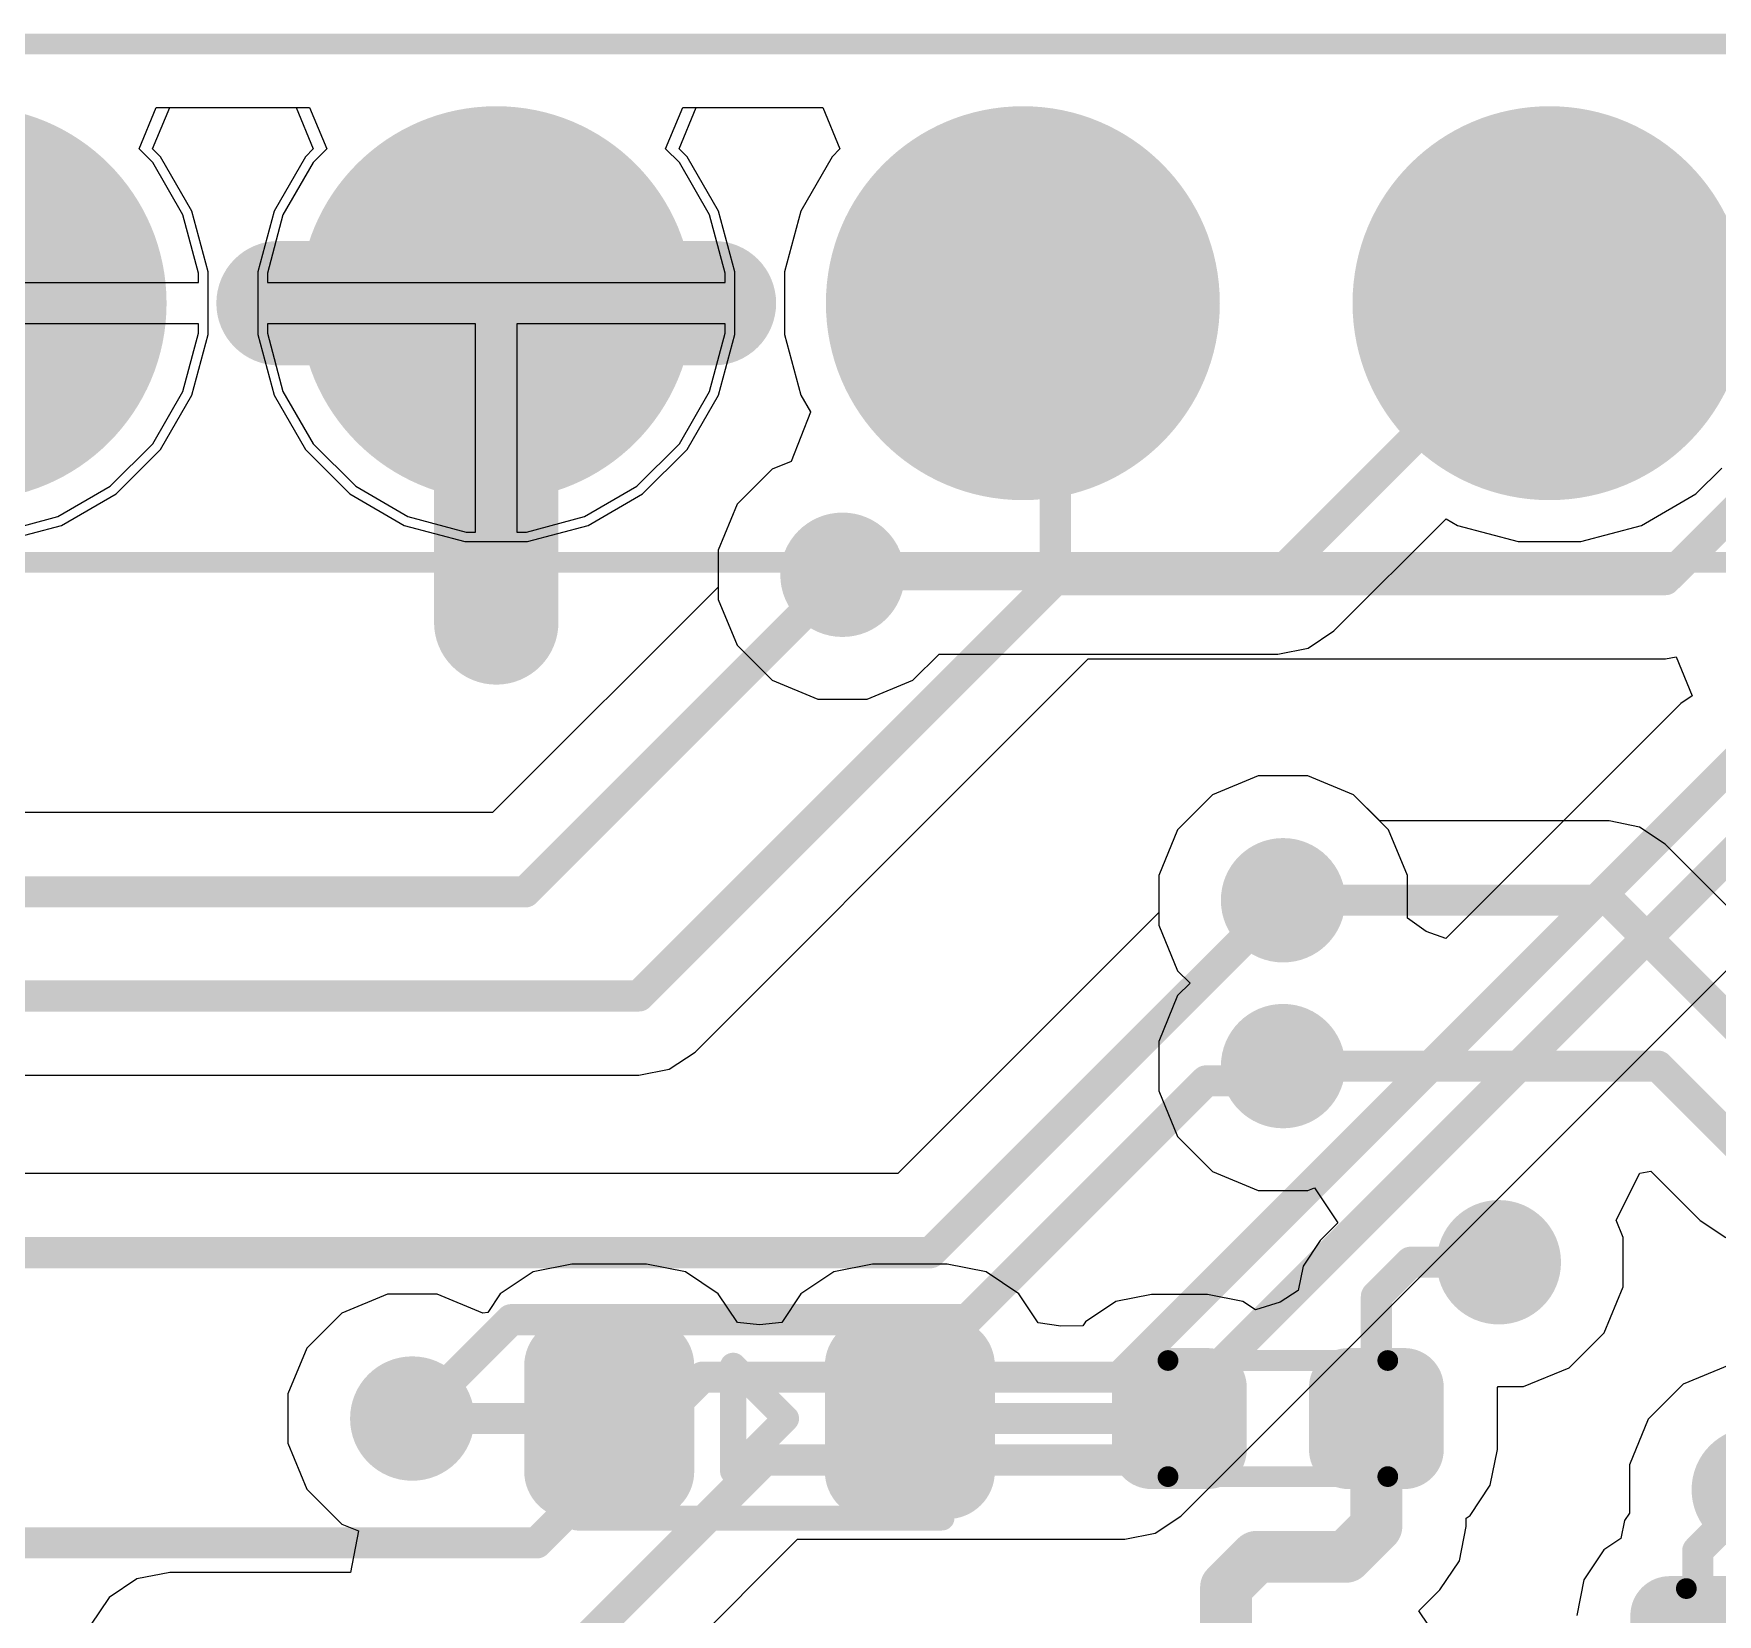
# Model space of a CAD drawing. Header units: inches. Extents: x 0 to 41, y 0 to 25.4.
# Drawn here: x 17 to 25.12, y 17.79 to 25.41 of the extents above; entities that cross this region are included whole.
import ezdxf

# ---------------------------------------------------------------- set-up
doc = ezdxf.new("R2010")
doc.units = ezdxf.units.IN
for name, color, linetype in [('Board', 56, 'Continuous'), ('BOTTOM', 5, 'Continuous'), ('Bottom Solder', 6, 'Continuous'), ('Pad Holes', 156, 'Continuous'), ('TOP', 1, 'Continuous'), ('Top Assembly', 56, 'Continuous'), ('Top Solder', 216, 'Continuous'), ('Via Holes', 16, 'Continuous')]:
    doc.layers.add(name, color=color, linetype=linetype)

# ---------------------------------------------------------------- blocks, each defined once
blk = doc.blocks.new('PIN_HEADER_2_54___VERT__1_4POS_F_________1_3800')
at = {"layer": 'BOTTOM'}
h = blk.add_hatch(color=5, dxfattribs=at)
edge = h.paths.add_edge_path()
edge.add_arc((-3.81, 0), 0.8499983, 0, 360)
h = blk.add_hatch(color=5, dxfattribs=at)
edge = h.paths.add_edge_path()
edge.add_arc((-1.27, 0), 0.8499983, 0, 360)
h = blk.add_hatch(color=5, dxfattribs=at)
edge = h.paths.add_edge_path()
edge.add_arc((1.27, 0), 0.8499983, 0, 360)
h = blk.add_hatch(color=5, dxfattribs=at)
edge = h.paths.add_edge_path()
edge.add_arc((3.81, 0), 0.8499983, 0, 360)
at = {"layer": 'Bottom Solder'}
h = blk.add_hatch(color=6, dxfattribs=at)
edge = h.paths.add_edge_path()
edge.add_arc((-3.81, 0), 0.9499980999999998, 0, 360)
h = blk.add_hatch(color=6, dxfattribs=at)
edge = h.paths.add_edge_path()
edge.add_arc((-1.27, 0), 0.9499980999999998, 0, 360)
h = blk.add_hatch(color=6, dxfattribs=at)
edge = h.paths.add_edge_path()
edge.add_arc((1.27, 0), 0.9499980999999998, 0, 360)
h = blk.add_hatch(color=6, dxfattribs=at)
edge = h.paths.add_edge_path()
edge.add_arc((3.81, 0), 0.9499980999999998, 0, 360)
at = {"layer": 'Pad Holes'}
h = blk.add_hatch(color=7, dxfattribs=at)
edge = h.paths.add_edge_path()
edge.add_arc((-3.81, 0), 0.499999, 0, 360)
h = blk.add_hatch(color=7, dxfattribs=at)
edge = h.paths.add_edge_path()
edge.add_arc((-1.27, 0), 0.499999, 0, 360)
h = blk.add_hatch(color=7, dxfattribs=at)
edge = h.paths.add_edge_path()
edge.add_arc((1.27, 0), 0.499999, 0, 360)
h = blk.add_hatch(color=7, dxfattribs=at)
edge = h.paths.add_edge_path()
edge.add_arc((3.81, 0), 0.499999, 0, 360)
at = {"layer": 'TOP'}
h = blk.add_hatch(color=1, dxfattribs=at)
edge = h.paths.add_edge_path()
edge.add_arc((-3.81, 0), 0.8499983, 0, 360)
h = blk.add_hatch(color=1, dxfattribs=at)
edge = h.paths.add_edge_path()
edge.add_arc((-1.27, 0), 0.8499983, 0, 360)
h = blk.add_hatch(color=1, dxfattribs=at)
edge = h.paths.add_edge_path()
edge.add_arc((1.27, 0), 0.8499983, 0, 360)
h = blk.add_hatch(color=1, dxfattribs=at)
edge = h.paths.add_edge_path()
edge.add_arc((3.81, 0), 0.8499983, 0, 360)
at = {"layer": 'Top Solder'}
h = blk.add_hatch(color=216, dxfattribs=at)
edge = h.paths.add_edge_path()
edge.add_arc((-3.81, 0), 0.9499980999999998, 0, 360)
h = blk.add_hatch(color=216, dxfattribs=at)
edge = h.paths.add_edge_path()
edge.add_arc((-1.27, 0), 0.9499980999999998, 0, 360)
h = blk.add_hatch(color=216, dxfattribs=at)
edge = h.paths.add_edge_path()
edge.add_arc((1.27, 0), 0.9499980999999998, 0, 360)
h = blk.add_hatch(color=216, dxfattribs=at)
edge = h.paths.add_edge_path()
edge.add_arc((3.81, 0), 0.9499980999999998, 0, 360)
at = {"layer": 'Top Assembly', "const_width": 0.0999998}
for points in [[(-5.060000039999999, 1.25000004), (5.060000039999999, 1.25000004)], [(-5.060000039999999, -1.25000004), (5.060000039999999, -1.25000004)]]:
    blk.add_lwpolyline(points, dxfattribs=at)
blk = doc.blocks.new('LEDC1608X80N_AK_3801')
at = {"layer": 'TOP'}
h = blk.add_hatch(color=1, dxfattribs=at)
edge = h.paths.add_edge_path()
edge.add_arc((-0.54499891, -0.2550007599999999), 0.17999964, 270, 360)
edge.add_line((-0.36499927, -0.2550007599999999), (-0.36499927, 0.25500076))
edge.add_arc((-0.54499891, 0.25500076), 0.17999964, 0, 90)
edge.add_line((-0.54499891, 0.4350004000000001), (-0.9050007299999999, 0.4350004))
edge.add_arc((-0.9050007299999999, 0.2550007599999999), 0.17999964, 90, 180)
edge.add_line((-1.08500037, 0.2550007599999999), (-1.08500037, -0.25500076))
edge.add_arc((-0.9050007299999999, -0.25500076), 0.17999964, 180, 270)
edge.add_line((-0.9050007299999999, -0.4350004000000001), (-0.54499891, -0.4350004))
h = blk.add_hatch(color=1, dxfattribs=at)
edge = h.paths.add_edge_path()
edge.add_arc((0.54499891, 0.25500076), 0.17999964, 90, 180)
edge.add_line((0.36499927, 0.25500076), (0.36499927, -0.25500076))
edge.add_arc((0.54499891, -0.25500076), 0.17999964, 180, 270)
edge.add_line((0.54499891, -0.4350004), (0.9050007299999999, -0.4350004))
edge.add_arc((0.9050007299999999, -0.25500076), 0.17999964, 270, 360)
edge.add_line((1.08500037, -0.25500076), (1.08500037, 0.25500076))
edge.add_arc((0.9050007299999999, 0.25500076), 0.17999964, 0, 90)
edge.add_line((0.9050007299999999, 0.4350004), (0.54499891, 0.4350004))
at = {"layer": 'Top Solder'}
h = blk.add_hatch(color=216, dxfattribs=at)
edge = h.paths.add_edge_path()
edge.add_arc((-0.54499891, -0.2550007599999999), 0.22999954, 270, 360)
edge.add_line((-0.31499937, -0.2550007599999999), (-0.31499937, 0.25500076))
edge.add_arc((-0.54499891, 0.25500076), 0.22999954, 0, 90)
edge.add_line((-0.54499891, 0.4850003000000001), (-0.9050007299999999, 0.4850002999999999))
edge.add_arc((-0.9050007299999999, 0.2550007599999999), 0.22999954, 90, 180)
edge.add_line((-1.13500027, 0.25500076), (-1.13500027, -0.25500076))
edge.add_arc((-0.9050007299999999, -0.25500076), 0.22999954, 180, 270)
edge.add_line((-0.9050007299999999, -0.4850003000000001), (-0.54499891, -0.4850002999999999))
h = blk.add_hatch(color=216, dxfattribs=at)
edge = h.paths.add_edge_path()
edge.add_arc((0.54499891, 0.25500076), 0.22999954, 90, 180)
edge.add_line((0.31499937, 0.25500076), (0.31499937, -0.2550007599999999))
edge.add_arc((0.54499891, -0.25500076), 0.22999954, 180, 270)
edge.add_line((0.54499891, -0.4850002999999999), (0.9050007299999999, -0.4850002999999999))
edge.add_arc((0.9050007299999999, -0.25500076), 0.22999954, 270, 360)
edge.add_line((1.13500027, -0.25500076), (1.13500027, 0.25500076))
edge.add_arc((0.9050007299999999, 0.25500076), 0.22999954, 0, 90)
edge.add_line((0.9050007299999999, 0.4850002999999999), (0.54499891, 0.4850002999999999))
at = {"layer": 'Top Assembly'}
for points, const_width in [([(-0.88000078, 0.47999904), (-0.88000078, -0.47999904)], 0.11999976), ([(0.88000078, 0.47999904), (-0.88000078, 0.47999904)], 0.11999976), ([(0.88000078, 0.47999904), (0.88000078, -0.47999904)], 0.11999976), ([(0.127, 0.254), (-0.127, 0)], 0.127), ([(0.127, 0.254), (0.127, -0.254)], 0.127), ([(0.127, -0.254), (-0.127, 0)], 0.127), ([(0.88000078, -0.47999904), (-0.88000078, -0.47999904)], 0.11999976)]:
    blk.add_lwpolyline(points, dxfattribs=dict(at, const_width=const_width))
for points, const_width in [([(-0.9100007199999999, 0.47999904, 1), (-0.8500008399999999, 0.47999904, 1)], 0.05999988), ([(-0.9100007199999999, 0.47999904, 1), (-0.8500008399999999, 0.47999904, 1)], 0.05999988), ([(0.8500008399999999, 0.47999904, 1), (0.9100007199999999, 0.47999904, 1)], 0.05999988), ([(0.8500008399999999, 0.47999904, 1), (0.9100007199999999, 0.47999904, 1)], 0.05999988), ([(0.09525, 0.254, 1), (0.15875, 0.254, 1)], 0.0635), ([(0.09525, 0.254, 1), (0.15875, 0.254, 1)], 0.0635), ([(-0.15875, 0, 1), (-0.09525, 0, 1)], 0.0635), ([(-0.15875, 0, 1), (-0.09525, 0, 1)], 0.0635), ([(0.09525, -0.254, 1), (0.15875, -0.254, 1)], 0.0635), ([(0.09525, -0.254, 1), (0.15875, -0.254, 1)], 0.0635), ([(-0.9100007199999999, -0.47999904, 1), (-0.8500008399999999, -0.47999904, 1)], 0.05999988), ([(-0.9100007199999999, -0.47999904, 1), (-0.8500008399999999, -0.47999904, 1)], 0.05999988), ([(0.8500008399999999, -0.47999904, 1), (0.9100007199999999, -0.47999904, 1)], 0.05999988), ([(0.8500008399999999, -0.47999904, 1), (0.9100007199999999, -0.47999904, 1)], 0.05999988)]:
    blk.add_lwpolyline(points, format="xyb", close=True, dxfattribs=dict(at, const_width=const_width))
blk = doc.blocks.new('RES_0402_3807')
at = {"layer": 'TOP'}
h = blk.add_hatch(color=1, dxfattribs=at)
edge = h.paths.add_edge_path()
edge.add_arc((-0.34024951, -0.14975078), 0.14024864, 270, 360)
edge.add_line((-0.20000087, -0.14975078), (-0.20000087, 0.14975078))
edge.add_arc((-0.34024951, 0.14975078), 0.14024864, 0, 90)
edge.add_line((-0.34024951, 0.28999942), (-0.60975113, 0.28999942))
edge.add_arc((-0.60975113, 0.14975078), 0.14024864, 90, 180)
edge.add_line((-0.7499997700000001, 0.14975078), (-0.7499997700000001, -0.14975078))
edge.add_arc((-0.60975113, -0.14975078), 0.14024864, 180, 270)
edge.add_line((-0.60975113, -0.28999942), (-0.34024951, -0.28999942))
h = blk.add_hatch(color=1, dxfattribs=at)
edge = h.paths.add_edge_path()
edge.add_arc((0.34024951, 0.14975078), 0.14024864, 90, 180)
edge.add_line((0.20000087, 0.14975078), (0.20000087, -0.14975078))
edge.add_arc((0.34024951, -0.14975078), 0.14024864, 180, 270)
edge.add_line((0.34024951, -0.28999942), (0.60975113, -0.28999942))
edge.add_arc((0.60975113, -0.14975078), 0.14024864, 270, 360)
edge.add_line((0.7499997700000001, -0.14975078), (0.7499997700000001, 0.14975078))
edge.add_arc((0.60975113, 0.14975078), 0.14024864, 0, 90)
edge.add_line((0.60975113, 0.28999942), (0.34024951, 0.28999942))
at = {"layer": 'Top Solder'}
h = blk.add_hatch(color=216, dxfattribs=at)
edge = h.paths.add_edge_path()
edge.add_arc((-0.34024951, -0.14975078), 0.19024854, 270, 360)
edge.add_line((-0.15000097, -0.14975078), (-0.15000097, 0.14975078))
edge.add_arc((-0.34024951, 0.14975078), 0.19024854, 0, 90)
edge.add_line((-0.34024951, 0.33999932), (-0.60975113, 0.33999932))
edge.add_arc((-0.60975113, 0.14975078), 0.19024854, 90, 180)
edge.add_line((-0.79999967, 0.14975078), (-0.79999967, -0.14975078))
edge.add_arc((-0.60975113, -0.14975078), 0.19024854, 180, 270)
edge.add_line((-0.60975113, -0.33999932), (-0.34024951, -0.33999932))
h = blk.add_hatch(color=216, dxfattribs=at)
edge = h.paths.add_edge_path()
edge.add_arc((0.34024951, 0.14975078), 0.19024854, 90, 180)
edge.add_line((0.15000097, 0.14975078), (0.15000097, -0.14975078))
edge.add_arc((0.34024951, -0.14975078), 0.19024854, 180, 270)
edge.add_line((0.3402495099999999, -0.33999932), (0.60975113, -0.33999932))
edge.add_arc((0.60975113, -0.14975078), 0.19024854, 270, 360)
edge.add_line((0.79999967, -0.14975078), (0.79999967, 0.14975078))
edge.add_arc((0.60975113, 0.14975078), 0.19024854, 0, 90)
edge.add_line((0.60975113, 0.33999932), (0.34024951, 0.33999932))
at = {"layer": 'Top Assembly', "const_width": 0.0999998}
for points in [[(0.5299989399999999, 0.27999944), (-0.5299989399999999, 0.27999944)], [(-0.5299989399999999, 0.27999944), (-0.5299989399999999, -0.27999944)], [(0.5299989399999999, 0.27999944), (0.5299989399999999, -0.27999944)], [(0.5299989399999999, -0.27999944), (-0.5299989399999999, -0.27999944)]]:
    blk.add_lwpolyline(points, dxfattribs=at)
at = {"layer": 'Top Assembly', "const_width": 0.0499999}
for points in [[(-0.55499762, 0.27999944, 1), (-0.50500026, 0.27999944, 1)], [(-0.55499762, 0.27999944, 1), (-0.50500026, 0.27999944, 1)], [(0.50500026, 0.27999944, 1), (0.55499762, 0.27999944, 1)], [(0.50500026, 0.27999944, 1), (0.55499762, 0.27999944, 1)], [(-0.55499762, -0.27999944, 1), (-0.50500026, -0.27999944, 1)], [(-0.55499762, -0.27999944, 1), (-0.50500026, -0.27999944, 1)], [(0.50500026, -0.27999944, 1), (0.55499762, -0.27999944, 1)], [(0.50500026, -0.27999944, 1), (0.55499762, -0.27999944, 1)]]:
    blk.add_lwpolyline(points, format="xyb", close=True, dxfattribs=at)
blk = doc.blocks.new('RES_0402_3808')
at = {"layer": 'TOP'}
h = blk.add_hatch(color=1, dxfattribs=at)
edge = h.paths.add_edge_path()
edge.add_arc((-0.34025205, -0.14975078), 0.14024864, 270, 360)
edge.add_line((-0.20000341, -0.14975078), (-0.20000341, 0.14975078))
edge.add_arc((-0.34025205, 0.14975078), 0.14024864, 0, 90)
edge.add_line((-0.34025205, 0.28999942), (-0.60975367, 0.28999942))
edge.add_arc((-0.60975367, 0.14975078), 0.14024864, 90, 180)
edge.add_line((-0.75000231, 0.1497507800000001), (-0.75000231, -0.1497507799999999))
edge.add_arc((-0.60975367, -0.14975078), 0.14024864, 180, 270)
edge.add_line((-0.60975367, -0.28999942), (-0.34025205, -0.28999942))
h = blk.add_hatch(color=1, dxfattribs=at)
edge = h.paths.add_edge_path()
edge.add_arc((0.34025205, 0.14975078), 0.14024864, 90, 180)
edge.add_line((0.20000341, 0.14975078), (0.20000341, -0.14975078))
edge.add_arc((0.34025205, -0.14975078), 0.14024864, 180, 270)
edge.add_line((0.34025205, -0.28999942), (0.60975367, -0.28999942))
edge.add_arc((0.60975367, -0.14975078), 0.14024864, 270, 360)
edge.add_line((0.75000231, -0.14975078), (0.75000231, 0.14975078))
edge.add_arc((0.60975367, 0.14975078), 0.14024864, 0, 90)
edge.add_line((0.60975367, 0.28999942), (0.34025205, 0.28999942))
at = {"layer": 'Top Solder'}
h = blk.add_hatch(color=216, dxfattribs=at)
edge = h.paths.add_edge_path()
edge.add_arc((-0.34025205, -0.14975078), 0.19024854, 270, 360)
edge.add_line((-0.15000351, -0.14975078), (-0.15000351, 0.14975078))
edge.add_arc((-0.34025205, 0.14975078), 0.19024854, 0, 90)
edge.add_line((-0.34025205, 0.33999932), (-0.60975367, 0.33999932))
edge.add_arc((-0.60975367, 0.14975078), 0.19024854, 90, 180)
edge.add_line((-0.80000221, 0.1497507800000001), (-0.80000221, -0.1497507799999999))
edge.add_arc((-0.60975367, -0.14975078), 0.19024854, 180, 270)
edge.add_line((-0.60975367, -0.33999932), (-0.34025205, -0.33999932))
h = blk.add_hatch(color=216, dxfattribs=at)
edge = h.paths.add_edge_path()
edge.add_arc((0.34025205, 0.14975078), 0.19024854, 90, 180)
edge.add_line((0.15000351, 0.14975078), (0.15000351, -0.14975078))
edge.add_arc((0.34025205, -0.14975078), 0.19024854, 180, 270)
edge.add_line((0.3402520499999999, -0.33999932), (0.60975367, -0.33999932))
edge.add_arc((0.60975367, -0.14975078), 0.19024854, 270, 360)
edge.add_line((0.80000221, -0.14975078), (0.80000221, 0.14975078))
edge.add_arc((0.60975367, 0.14975078), 0.19024854, 0, 90)
edge.add_line((0.60975367, 0.33999932), (0.34025205, 0.33999932))
at = {"layer": 'Top Assembly', "const_width": 0.0999998}
for points in [[(-0.5299989399999999, 0.27999944), (0.5299989399999999, 0.27999944)], [(-0.5299989399999999, -0.27999944), (-0.5299989399999999, 0.27999944)], [(0.5299989399999999, -0.27999944), (0.5299989399999999, 0.27999944)], [(-0.5299989399999999, -0.27999944), (0.5299989399999999, -0.27999944)]]:
    blk.add_lwpolyline(points, dxfattribs=at)
at = {"layer": 'Top Assembly', "const_width": 0.0499999}
for points in [[(-0.55499762, 0.27999944, 1), (-0.50500026, 0.27999944, 1)], [(-0.55499762, 0.27999944, 1), (-0.50500026, 0.27999944, 1)], [(0.50500026, 0.27999944, 1), (0.55499762, 0.27999944, 1)], [(0.50500026, 0.27999944, 1), (0.55499762, 0.27999944, 1)], [(-0.55499762, -0.27999944, 1), (-0.50500026, -0.27999944, 1)], [(-0.55499762, -0.27999944, 1), (-0.50500026, -0.27999944, 1)], [(0.50500026, -0.27999944, 1), (0.55499762, -0.27999944, 1)], [(0.50500026, -0.27999944, 1), (0.55499762, -0.27999944, 1)]]:
    blk.add_lwpolyline(points, format="xyb", close=True, dxfattribs=at)

msp = doc.modelspace()

# ---------------------------------------------------------------- hatches: boundary and pattern name
at = {"layer": 'BOTTOM'}
h = msp.add_hatch(color=5, dxfattribs=at)
edge = h.paths.add_edge_path()
edge.add_arc((20.89999884, 22.80000012), 0.2999994, 0, 360)
h = msp.add_hatch(color=5, dxfattribs=at)
edge = h.paths.add_edge_path()
edge.add_arc((23.02502126, 21.23000326), 0.2999994, 0, 360)
h = msp.add_hatch(color=5, dxfattribs=at)
edge = h.paths.add_edge_path()
edge.add_arc((23.02502126, 20.43000232), 0.2999994, 0, 360)
h = msp.add_hatch(color=5, dxfattribs=at)
edge = h.paths.add_edge_path()
edge.add_arc((24.06559068, 19.48396662), 0.2999994, 0, 360)
h = msp.add_hatch(color=5, dxfattribs=at)
edge = h.paths.add_edge_path()
edge.add_arc((18.82502204, 18.7300108), 0.2999994, 0, 360)
h = msp.add_hatch(color=5, dxfattribs=at)
edge = h.paths.add_edge_path()
edge.add_arc((25.29533676, 18.38703714), 0.2999994, 0, 360)
at = {"layer": 'TOP'}
h = msp.add_hatch(color=1, dxfattribs=at)
edge = h.paths.add_edge_path()
edge.add_arc((20.89999884, 22.80000012), 0.2999994, 0, 360)
h = msp.add_hatch(color=1, dxfattribs=at)
edge = h.paths.add_edge_path()
edge.add_arc((23.02502126, 21.23000326), 0.2999994, 0, 360)
h = msp.add_hatch(color=1, dxfattribs=at)
edge = h.paths.add_edge_path()
edge.add_arc((23.02502126, 20.43000232), 0.2999994, 0, 360)
h = msp.add_hatch(color=1, dxfattribs=at)
edge = h.paths.add_edge_path()
edge.add_arc((24.06559068, 19.48396662), 0.2999994, 0, 360)
h = msp.add_hatch(color=1, dxfattribs=at)
edge = h.paths.add_edge_path()
edge.add_arc((18.82502204, 18.7300108), 0.2999994, 0, 360)
h = msp.add_hatch(color=1, dxfattribs=at)
edge = h.paths.add_edge_path()
edge.add_arc((25.29533676, 18.38703714), 0.2999994, 0, 360)
at = {"layer": 'Via Holes'}
h = msp.add_hatch(color=7, dxfattribs=at)
edge = h.paths.add_edge_path()
edge.add_arc((20.89999884, 22.80000012), 0.1499997, 0, 360)
h = msp.add_hatch(color=7, dxfattribs=at)
edge = h.paths.add_edge_path()
edge.add_arc((23.02502126, 21.23000326), 0.1499997, 0, 360)
h = msp.add_hatch(color=7, dxfattribs=at)
edge = h.paths.add_edge_path()
edge.add_arc((23.02502126, 20.43000232), 0.1499997, 0, 360)
h = msp.add_hatch(color=7, dxfattribs=at)
edge = h.paths.add_edge_path()
edge.add_arc((24.06559068, 19.48396662), 0.1499997, 0, 360)
h = msp.add_hatch(color=7, dxfattribs=at)
edge = h.paths.add_edge_path()
edge.add_arc((18.82502204, 18.7300108), 0.1499997, 0, 360)

# ---------------------------------------------------------------- linework, layer by layer
at = {"layer": 'Board', "const_width": 0.0499999}
msp.add_lwpolyline([(4.500013859999999, 25.36001278), (36.50000066, 25.36001024)], dxfattribs=at)
at = {"layer": 'BOTTOM'}
for p, q in [((17.50718114, 24.85415146), (17.59002578, 25.05415106)), ((17.59002578, 25.05415106), (18.26498506, 25.05415106)), ((18.26498506, 25.05415106), (18.3478297, 24.85415146)), ((20.11223054, 24.85415146), (20.19507264, 25.05415106)), ((20.19507264, 25.05415106), (20.8049876, 25.0541536)), ((20.8049876, 25.0541536), (20.8878297, 24.85415146)), ((17.57344974, 24.78788286), (17.50718114, 24.85415146)), ((18.3478297, 24.85415146), (18.30980336, 24.81612512)), ((20.15025688, 24.81612512), (20.11223054, 24.85415146)), ((20.8878297, 24.85415146), (20.84980336, 24.81612512)), ((17.71879362, 24.53613838), (17.57344974, 24.78788286)), ((18.30980336, 24.81612512), (18.15840158, 24.55389298)), ((20.30165866, 24.55389298), (20.15025688, 24.81612512)), ((20.84980336, 24.81612512), (20.69840158, 24.55389298)), ((17.79402842, 24.25535408), (17.71879362, 24.53613838)), ((18.15840158, 24.55389298), (18.08003242, 24.26140944)), ((20.38002782, 24.26140944), (20.30165866, 24.55389298)), ((20.69840158, 24.55389298), (20.62003242, 24.26140944)), ((15.58603182, 24.21001), (17.79402842, 24.21001)), ((17.79402842, 24.21001), (17.79402842, 24.25535408)), ((18.08003242, 24.26140944), (18.08003242, 23.95861096)), ((20.38002782, 23.95861096), (20.38002782, 24.26140944)), ((20.62003242, 24.26140944), (20.62003242, 23.95861096)), ((17.79402842, 24.0100104), (16.79002992, 24.0100104)), ((17.71879362, 23.68388202), (17.79402842, 23.96466632)), ((17.79402842, 23.96466632), (17.79402842, 24.0100104)), ((18.08003242, 23.95861096), (18.15840158, 23.66612742)), ((20.30165866, 23.66612742), (20.38002782, 23.95861096)), ((20.62003242, 23.95861096), (20.69840158, 23.66612742)), ((17.57344974, 23.43213754), (17.71879362, 23.68388202)), ((18.15840158, 23.66612742), (18.30980336, 23.40389528)), ((20.15025688, 23.40389528), (20.30165866, 23.66612742)), ((20.69840158, 23.66612742), (20.74508678, 23.58526906)), ((20.74524426, 23.58445118), (20.6519018, 23.34666908)), ((20.74508678, 23.58526906), (20.74524426, 23.58445118)), ((17.36790278, 23.22659058), (17.57344974, 23.43213754)), ((18.30980336, 23.40389528), (18.5239152, 23.18978344)), ((19.93614504, 23.18978344), (20.15025688, 23.40389528)), ((20.56012652, 23.30865544), (20.39134352, 23.13987244)), ((20.6519018, 23.34666908), (20.56012652, 23.30865544)), ((17.1161583, 23.0812467), (17.36790278, 23.22659058)), ((18.5239152, 23.18978344), (18.78614734, 23.03838166)), ((19.6739129, 23.03838166), (19.93614504, 23.18978344)), ((16.835374, 23.0060119), (17.1161583, 23.0812467)), ((20.39134352, 23.13987244), (20.30000004, 22.9193471)), ((18.78614734, 23.03838166), (19.07863088, 22.9600125)), ((19.38142936, 22.9600125), (19.6739129, 23.03838166)), ((19.07863088, 22.9600125), (19.38142936, 22.9600125)), ((20.30000004, 22.9193471), (20.30000004, 22.74071652)), ((20.30000004, 22.74071652), (19.21198088, 21.65269736)), ((21.62537204, 21.93464752), (22.08482248, 22.39409796)), ((22.08482248, 22.39409796), (24.86881996, 22.39409796)), ((24.86881996, 22.39409796), (24.9203083, 22.40433924)), ((24.9203083, 22.40433924), (24.99834472, 22.21594236)), ((24.94360772, 22.1793689), (23.80979744, 21.04555862)), ((24.99834472, 22.21594236), (24.94360772, 22.1793689)), ((20.18871756, 20.49799558), (21.62536442, 21.93464244)), ((21.62536442, 21.93464244), (21.62537204, 21.93464752)), ((22.90567428, 21.83000206), (22.68514894, 21.73865858)), ((23.14436824, 21.83000206), (22.90567428, 21.83000206)), ((23.36489358, 21.73865858), (23.14436824, 21.83000206)), ((22.68514894, 21.73865858), (22.51636594, 21.56987558)), ((23.53367658, 21.56987558), (23.36489358, 21.73865858)), ((19.21198088, 21.65269736), (15.42774664, 21.65269736)), ((22.51636594, 21.56987558), (22.42502246, 21.34935024)), ((23.62502006, 21.34935024), (23.53367658, 21.56987558)), ((22.42502246, 21.34935024), (22.42502246, 21.17071966)), ((23.62502006, 21.14362548), (23.62502006, 21.34935024)), ((22.53159578, 18.25964344), (25.52162028, 21.24966794)), ((22.42502246, 21.17071966), (21.1666582, 19.9123554)), ((23.71542374, 21.07880722), (23.62502006, 21.14362548)), ((23.80979744, 21.04555862), (23.71542374, 21.07880722)), ((20.06467666, 20.41511284), (20.18871756, 20.49799558)), ((14.7536281, 20.38600952), (19.91835996, 20.38600952)), ((19.91835996, 20.38600952), (20.06467666, 20.41511284)), ((21.1666582, 19.9123554), (14.69120506, 19.9123554)), ((22.40755488, 18.1767607), (22.53159578, 18.25964344)), ((19.80736704, 17.2716317), (20.68339272, 18.14765738)), ((20.68339272, 18.14765738), (22.26123818, 18.14765738)), ((22.26123818, 18.14765738), (22.40755488, 18.1767607))]:
    msp.add_line(p, q, dxfattribs=at)
at = {"layer": 'BOTTOM', "const_width": 0.1499997}
for points in [[(21.77003012, 24.1100102), (21.92645094, 23.95358938)], [(24.31003012, 24.1100102), (25.28762786, 24.1100102)], [(21.92645094, 22.77644162), (21.92645094, 23.95358938)], [(24.86881996, 22.77644162), (25.8140962, 23.72171786)], [(19.37035242, 21.2703537), (20.89999884, 22.80000012)], [(21.35501444, 22.20500512), (21.92645094, 22.77644162)], [(21.92645094, 22.77644162), (24.86881996, 22.77644162)], [(19.91835996, 20.76835318), (21.3550119, 22.20500512)], [(21.3550119, 22.20500512), (21.35501444, 22.20500512)], [(22.2349568, 18.93000278), (25.21396532, 21.9090113)], [(22.26123818, 18.53000104), (25.36324874, 21.6320116)], [(14.96156266, 21.2703537), (19.37035242, 21.2703537)], [(21.32502974, 19.53001174), (23.02502126, 21.23000326)], [(14.7536281, 20.76835318), (19.91835996, 20.76835318)], [(22.95379204, 20.3587731), (23.02502126, 20.43000232)], [(21.50202456, 19.20700248), (22.65379518, 20.3587731)], [(22.65379518, 20.3587731), (22.95379204, 20.3587731)], [(14.22502108, 19.53001174), (21.32502974, 19.53001174)], [(18.82502204, 18.7300108), (19.30201372, 19.20700248)], [(19.30201372, 19.20700248), (21.50202456, 19.20700248)], [(19.425031, 18.130012), (20.22502178, 18.93000278)], [(20.22502178, 18.93000278), (22.2349568, 18.93000278)], [(19.42502338, 17.43000324), (20.52502118, 18.53000104)], [(20.52502118, 18.53000104), (22.26123818, 18.53000104)], [(16.07854036, 18.130012), (19.425031, 18.130012)]]:
    msp.add_lwpolyline(points, dxfattribs=at)
at = {"layer": 'BOTTOM', "const_width": 0.07499858}
for points in [[(21.73252956, 24.1100102, 1), (21.80753068, 24.1100102, 1)], [(24.27252956, 24.1100102, 1), (24.34753068, 24.1100102, 1)], [(21.88895038, 23.95358938, 1), (21.9639515, 23.95358938, 1)], [(21.88895038, 23.95358938, 1), (21.9639515, 23.95358938, 1)], [(20.86249828, 22.80000012, 1), (20.9374994, 22.80000012, 1)], [(21.88895038, 22.77644162, 1), (21.9639515, 22.77644162, 1)], [(21.88895038, 22.77644162, 1), (21.9639515, 22.77644162, 1)], [(21.88895038, 22.77644162, 1), (21.9639515, 22.77644162, 1)], [(24.8313194, 22.77644162, 1), (24.90632052, 22.77644162, 1)], [(24.8313194, 22.77644162, 1), (24.90632052, 22.77644162, 1)], [(21.31751134, 22.20500512, 1), (21.39251246, 22.20500512, 1)], [(21.31751134, 22.20500512, 1), (21.39251246, 22.20500512, 1)], [(21.31751388, 22.20500512, 1), (21.392515, 22.20500512, 1)], [(21.31751388, 22.20500512, 1), (21.392515, 22.20500512, 1)], [(19.33285186, 21.2703537, 1), (19.40785298, 21.2703537, 1)], [(19.33285186, 21.2703537, 1), (19.40785298, 21.2703537, 1)], [(22.9875207, 21.23000326, 1), (23.06252182, 21.23000326, 1)], [(19.8808594, 20.76835318, 1), (19.95586052, 20.76835318, 1)], [(19.8808594, 20.76835318, 1), (19.95586052, 20.76835318, 1)], [(22.9875207, 20.43000232, 1), (23.06252182, 20.43000232, 1)], [(22.61629462, 20.3587731, 1), (22.69129574, 20.3587731, 1)], [(22.61629462, 20.3587731, 1), (22.69129574, 20.3587731, 1)], [(22.91629148, 20.3587731, 1), (22.9912926, 20.3587731, 1)], [(22.91629148, 20.3587731, 1), (22.9912926, 20.3587731, 1)], [(21.28752918, 19.53001174, 1), (21.3625303, 19.53001174, 1)], [(21.28752918, 19.53001174, 1), (21.3625303, 19.53001174, 1)], [(19.26451316, 19.20700248, 1), (19.33951428, 19.20700248, 1)], [(19.26451316, 19.20700248, 1), (19.33951428, 19.20700248, 1)], [(21.464524, 19.20700248, 1), (21.53952512, 19.20700248, 1)], [(21.464524, 19.20700248, 1), (21.53952512, 19.20700248, 1)], [(20.18752122, 18.93000278, 1), (20.26252234, 18.93000278, 1)], [(20.18752122, 18.93000278, 1), (20.26252234, 18.93000278, 1)], [(22.19745624, 18.93000278, 1), (22.27245736, 18.93000278, 1)], [(22.19745624, 18.93000278, 1), (22.27245736, 18.93000278, 1)], [(18.78752148, 18.7300108, 1), (18.8625226, 18.7300108, 1)], [(20.48752062, 18.53000104, 1), (20.56252174, 18.53000104, 1)], [(20.48752062, 18.53000104, 1), (20.56252174, 18.53000104, 1)], [(22.22373762, 18.53000104, 1), (22.29873874, 18.53000104, 1)], [(22.22373762, 18.53000104, 1), (22.29873874, 18.53000104, 1)], [(19.38753044, 18.130012, 1), (19.46253156, 18.130012, 1)], [(19.38753044, 18.130012, 1), (19.46253156, 18.130012, 1)]]:
    msp.add_lwpolyline(points, format="xyb", close=True, dxfattribs=at)
at = {"layer": 'TOP'}
for p, q in [((17.57223054, 24.85415146), (17.65507518, 25.05415106)), ((17.65507518, 25.05415106), (18.33003446, 25.05415106)), ((18.33003446, 25.05415106), (18.4128791, 24.85415146)), ((20.04718114, 24.85415146), (20.13002324, 25.05415106)), ((20.13002324, 25.05415106), (20.8049876, 25.0541536)), ((20.8049876, 25.0541536), (20.8878297, 24.85415146)), ((17.61025688, 24.81612512), (17.57223054, 24.85415146)), ((18.4128791, 24.85415146), (18.3466105, 24.78788286)), ((20.11344974, 24.78788286), (20.04718114, 24.85415146)), ((20.8878297, 24.85415146), (20.84980336, 24.81612512)), ((17.76165866, 24.55389298), (17.61025688, 24.81612512)), ((18.3466105, 24.78788286), (18.20126662, 24.53613838)), ((20.25879362, 24.53613838), (20.11344974, 24.78788286)), ((20.84980336, 24.81612512), (20.69840158, 24.55389298)), ((17.84002782, 24.26140944), (17.76165866, 24.55389298)), ((18.20126662, 24.53613838), (18.12603182, 24.25535408)), ((20.33402842, 24.25535408), (20.25879362, 24.53613838)), ((20.69840158, 24.55389298), (20.62003242, 24.26140944)), ((17.84002782, 23.95861096), (17.84002782, 24.26140944)), ((18.12603182, 24.25535408), (18.12603182, 24.21001)), ((18.12603182, 24.21001), (20.33402842, 24.21001)), ((20.33402842, 24.21001), (20.33402842, 24.25535408)), ((20.62003242, 24.26140944), (20.62003242, 23.95861096)), ((17.76165866, 23.66612742), (17.84002782, 23.95861096)), ((19.13003032, 24.0100104), (18.12603182, 24.0100104)), ((18.12603182, 24.0100104), (18.12603182, 23.96466632)), ((18.12603182, 23.96466632), (18.20126662, 23.68388202)), ((19.13003032, 23.0060119), (19.13003032, 24.0100104)), ((20.33402842, 24.0100104), (19.33002992, 24.0100104)), ((19.33002992, 24.0100104), (19.33002992, 23.0060119)), ((20.25879362, 23.68388202), (20.33402842, 23.96466632)), ((20.33402842, 23.96466632), (20.33402842, 24.0100104)), ((20.62003242, 23.95861096), (20.69840158, 23.66612742)), ((17.61025688, 23.40389528), (17.76165866, 23.66612742)), ((18.20126662, 23.68388202), (18.3466105, 23.43213754)), ((20.11344974, 23.43213754), (20.25879362, 23.68388202)), ((20.69840158, 23.66612742), (20.74508678, 23.58526906)), ((20.74524426, 23.58445118), (20.6519018, 23.34666908)), ((20.74508678, 23.58526906), (20.74524426, 23.58445118)), ((17.39614504, 23.18978344), (17.61025688, 23.40389528)), ((18.3466105, 23.43213754), (18.55215746, 23.22659058)), ((19.90790278, 23.22659058), (20.11344974, 23.43213754)), ((20.56012652, 23.30865544), (20.39134352, 23.13987244)), ((20.6519018, 23.34666908), (20.56012652, 23.30865544)), ((25.01614504, 23.18978344), (25.14086412, 23.31450252)), ((18.55215746, 23.22659058), (18.80390194, 23.0812467)), ((19.6561583, 23.0812467), (19.90790278, 23.22659058)), ((17.1339129, 23.03838166), (17.39614504, 23.18978344)), ((24.7539129, 23.03838166), (25.01614504, 23.18978344)), ((18.80390194, 23.0812467), (19.08468624, 23.0060119)), ((19.375374, 23.0060119), (19.6561583, 23.0812467)), ((20.39134352, 23.13987244), (20.30000004, 22.9193471)), ((23.27037764, 22.52964252), (23.81097346, 23.07023834)), ((23.81097346, 23.07023834), (23.86614734, 23.03838166)), ((16.84142936, 22.9600125), (17.1339129, 23.03838166)), ((19.08468624, 23.0060119), (19.13003032, 23.0060119)), ((19.33002992, 23.0060119), (19.375374, 23.0060119)), ((23.86614734, 23.03838166), (24.15863088, 22.9600125)), ((24.46142936, 22.9600125), (24.7539129, 23.03838166)), ((20.30000004, 22.9193471), (20.30000004, 22.68065314)), ((24.15863088, 22.9600125), (24.46142936, 22.9600125)), ((20.30000004, 22.68065314), (20.39134352, 22.4601278)), ((23.14633674, 22.44675978), (23.27037764, 22.52964252)), ((20.39134352, 22.4601278), (20.56012652, 22.2913448)), ((21.23987116, 22.2913448), (21.36618282, 22.41765646)), ((21.36618282, 22.41765646), (23.00002004, 22.41765646)), ((23.00002004, 22.41765646), (23.14633674, 22.44675978)), ((20.56012652, 22.2913448), (20.78065186, 22.20000132)), ((21.01934582, 22.20000132), (21.23987116, 22.2913448)), ((20.78065186, 22.20000132), (21.01934582, 22.20000132)), ((22.90567428, 21.83000206), (22.68514894, 21.73865858)), ((23.14436824, 21.83000206), (22.90567428, 21.83000206)), ((23.36489358, 21.73865858), (23.14436824, 21.83000206)), ((22.68514894, 21.73865858), (22.51636594, 21.56987558)), ((23.49120524, 21.61234692), (23.36489358, 21.73865858)), ((24.59718728, 21.61234692), (23.49120524, 21.61234692)), ((24.74350398, 21.5832436), (24.59718728, 21.61234692)), ((22.51636594, 21.56987558), (22.42502246, 21.34935024)), ((24.86754488, 21.50036086), (24.74350398, 21.5832436)), ((25.179909, 21.18799674), (24.86754488, 21.50036086)), ((22.42502246, 21.34935024), (22.42502246, 21.11065628)), ((22.42502246, 21.11065628), (22.51636594, 20.89013094)), ((22.51636594, 20.89013094), (22.57649536, 20.83000406)), ((22.57649536, 20.83000406), (22.51636594, 20.76987464)), ((22.51636594, 20.76987464), (22.42502246, 20.5493493)), ((22.42502246, 20.5493493), (22.42502246, 20.31065534)), ((22.42502246, 20.31065534), (22.51636594, 20.09013)), ((22.51636594, 20.09013), (22.68514894, 19.921347)), ((22.68514894, 19.921347), (22.90567428, 19.83000352)), ((24.63100992, 19.68679578), (24.74584078, 19.91355682)), ((24.74584078, 19.91355682), (24.79854578, 19.9240394)), ((24.79854578, 19.9240394), (25.03693748, 19.6856477)), ((22.90567428, 19.83000352), (23.14436824, 19.83000352)), ((23.14436824, 19.83000352), (23.17592266, 19.84307436)), ((23.17592266, 19.84307436), (23.28921428, 19.67352174)), ((23.28921428, 19.67352174), (23.20466784, 19.5889753)), ((24.66558948, 19.6033136), (24.63100992, 19.68679578)), ((25.03693748, 19.6856477), (25.16097838, 19.60276496)), ((23.20466784, 19.5889753), (23.1217851, 19.4649344)), ((24.66558948, 19.36461964), (24.66558948, 19.6033136)), ((19.40773868, 19.4371595), (19.24896582, 19.33107132)), ((19.59502558, 19.47441368), (19.40773868, 19.4371595)), ((19.95502486, 19.47441368), (19.59502558, 19.47441368)), ((20.14231176, 19.4371595), (19.95502486, 19.47441368)), ((20.30108462, 19.33107132), (20.14231176, 19.4371595)), ((20.85773832, 19.4371595), (20.69896546, 19.33107132)), ((21.04502522, 19.47441368), (20.85773832, 19.4371595)), ((21.4050245, 19.47441368), (21.04502522, 19.47441368)), ((21.5923114, 19.4371595), (21.4050245, 19.47441368)), ((21.75108426, 19.33107132), (21.5923114, 19.4371595)), ((23.1217851, 19.4649344), (23.09854664, 19.3481071)), ((18.70567506, 19.3300096), (18.48514972, 19.23866612)), ((18.94436902, 19.3300096), (18.70567506, 19.3300096)), ((19.16489182, 19.23866612), (18.94436902, 19.3300096)), ((19.24896582, 19.33107132), (19.18879576, 19.2410207)), ((20.39313676, 19.19330426), (20.30108462, 19.33107132)), ((20.69896546, 19.33107132), (20.60691332, 19.19330426)), ((21.8437333, 19.19241018), (21.75108426, 19.33107132)), ((22.39027526, 19.32863546), (22.2184976, 19.29446738)), ((22.65977434, 19.32863546), (22.39027526, 19.32863546)), ((22.831552, 19.29446738), (22.65977434, 19.32863546)), ((23.09854664, 19.3481071), (23.01058898, 19.29194008)), ((24.574246, 19.1440943), (24.66558948, 19.36461964)), ((22.2184976, 19.29446738), (22.07287432, 19.19716252)), ((22.89268218, 19.25362164), (22.831552, 19.29446738)), ((23.01058898, 19.29194008), (22.89268218, 19.25362164)), ((18.48514972, 19.23866612), (18.31636672, 19.06988312)), ((19.18879576, 19.2410207), (19.16489182, 19.23866612)), ((20.50002504, 19.18206476), (20.39313676, 19.19330426)), ((20.60691332, 19.19330426), (20.50002504, 19.18206476)), ((21.95367974, 19.17495022), (21.8437333, 19.19241018)), ((22.05998382, 19.17787122), (21.95367974, 19.17495022)), ((22.07287432, 19.19716252), (22.05998382, 19.17787122)), ((24.405463, 18.9753113), (24.574246, 19.1440943)), ((18.31636672, 19.06988312), (18.22502324, 18.84935778)), ((24.18493766, 18.88396782), (24.405463, 18.9753113)), ((25.17598978, 18.98703594), (24.95546444, 18.89569246)), ((18.22502324, 18.84935778), (18.22502324, 18.61066382)), ((24.05864886, 18.87975904), (24.06210326, 18.88396782)), ((24.05864886, 18.58026002), (24.05864886, 18.87975904)), ((24.06210326, 18.88396782), (24.18493766, 18.88396782)), ((24.95546444, 18.89569246), (24.78668144, 18.72690946)), ((24.78668144, 18.72690946), (24.69533796, 18.50638412)), ((18.22502324, 18.61066382), (18.31636672, 18.39013848)), ((24.02448078, 18.40848236), (24.05864886, 18.58026002)), ((24.69533796, 18.50638412), (24.69533796, 18.27324006)), ((18.31636672, 18.39013848), (18.48514972, 18.22135548)), ((23.92717592, 18.26285908), (24.02448078, 18.40848236)), ((24.69533796, 18.27324006), (24.671782, 18.2379874)), ((18.48514972, 18.22135548), (18.5661427, 18.18780716)), ((23.875365, 18.0436774), (23.90834944, 18.20950384)), ((23.90834944, 18.25027846), (23.92717592, 18.26285908)), ((23.90834944, 18.20950384), (23.90834944, 18.25027846)), ((24.671782, 18.2379874), (24.654637, 18.15178996)), ((18.5661427, 18.18780716), (18.52635868, 17.98780756)), ((24.654637, 18.15178996), (24.57287186, 18.09715456)), ((23.78143072, 17.90309602), (23.875365, 18.0436774)), ((24.57287186, 18.09715456), (24.475567, 17.95153128)), ((17.49704908, 17.95637506), (17.36308186, 17.86686038)), ((17.65507264, 17.98780756), (17.49704908, 17.95637506)), ((18.52635868, 17.98780756), (17.65507264, 17.98780756)), ((24.475567, 17.95153128), (24.44139892, 17.77975362)), ((17.36308186, 17.86686038), (17.27356718, 17.73289316)), ((23.6803184, 17.8019837), (23.78143072, 17.90309602)), ((23.7264829, 17.73289316), (23.6803184, 17.8019837))]:
    msp.add_line(p, q, dxfattribs=at)
for points, const_width in [([(18.18003984, 24.1100102), (19.23003012, 24.1100102)], 0.5999987999999999), ([(19.23003012, 24.1100102), (20.2800204, 24.1100102)], 0.5999987999999999), ([(19.23003012, 22.56999804), (19.23003012, 24.1100102)], 0.5999987999999999), ([(23.00002004, 22.80000012), (24.31003012, 24.1100102)], 0.1499997), ([(20.89999884, 22.80000012), (23.00002004, 22.80000012)], 0.1499997), ([(23.02502126, 21.23000326), (24.59718728, 21.23000326)], 0.1499997), ([(24.59718728, 21.23000326), (25.59418554, 20.233005)], 0.1499997), ([(23.02502126, 20.43000232), (24.83329806, 20.43000232)], 0.1499997), ([(24.83329806, 20.43000232), (25.30729508, 19.9560053)], 0.1499997), ([(23.47502544, 19.3186177), (23.64037436, 19.48396662)], 0.1499997), ([(23.64037436, 19.48396662), (24.06559068, 19.48396662)], 0.1499997), ([(23.47502544, 18.7300108), (23.47502544, 19.3186177)], 0.1499997), ([(23.47502544, 18.20950384), (23.47502544, 18.7300108)], 0.2499995), ([(18.82502204, 18.7300108), (19.77502522, 18.7300108)], 0.1499997), ([(21.22502486, 18.7300108), (22.5250248, 18.7300108)], 0.1499997), ([(25.02502234, 18.0916707), (25.29533676, 18.36198512)], 0.1499997), ([(23.32857666, 18.06305506), (23.47502544, 18.20950384)], 0.2499995), ([(22.74995704, 17.91660628), (22.89640582, 18.06305506)], 0.2499995), ([(22.89640582, 18.06305506), (23.32857666, 18.06305506)], 0.2499995), ([(25.02502234, 17.63000284), (25.02502234, 18.0916707)], 0.1499997), ([(22.74995704, 15.52604464), (22.74995704, 17.91660628)], 0.2499995)]:
    msp.add_lwpolyline(points, dxfattribs=dict(at, const_width=const_width))
for points, const_width in [([(18.03004014, 24.1100102, 1), (18.33003954, 24.1100102, 1)], 0.2999994), ([(19.08003042, 24.1100102, 1), (19.38002982, 24.1100102, 1)], 0.2999994), ([(19.08003042, 24.1100102, 1), (19.38002982, 24.1100102, 1)], 0.2999994), ([(19.08003042, 24.1100102, 1), (19.38002982, 24.1100102, 1)], 0.2999994), ([(20.1300207, 24.1100102, 1), (20.4300201, 24.1100102, 1)], 0.2999994), ([(24.27252956, 24.1100102, 1), (24.34753068, 24.1100102, 1)], 0.07499858), ([(19.08003042, 22.56999804, 1), (19.38002982, 22.56999804, 1)], 0.2999994), ([(20.86249828, 22.80000012, 1), (20.9374994, 22.80000012, 1)], 0.07499858), ([(22.96251948, 22.80000012, 1), (23.0375206, 22.80000012, 1)], 0.07499858), ([(22.96251948, 22.80000012, 1), (23.0375206, 22.80000012, 1)], 0.07499858), ([(22.9875207, 21.23000326, 1), (23.06252182, 21.23000326, 1)], 0.07499858), ([(24.55968672, 21.23000326, 1), (24.63468784, 21.23000326, 1)], 0.07499858), ([(24.55968672, 21.23000326, 1), (24.63468784, 21.23000326, 1)], 0.07499858), ([(22.9875207, 20.43000232, 1), (23.06252182, 20.43000232, 1)], 0.07499858), ([(24.7957975, 20.43000232, 1), (24.87079862, 20.43000232, 1)], 0.07499858), ([(24.7957975, 20.43000232, 1), (24.87079862, 20.43000232, 1)], 0.07499858), ([(23.6028738, 19.48396662, 1), (23.67787492, 19.48396662, 1)], 0.07499858), ([(23.6028738, 19.48396662, 1), (23.67787492, 19.48396662, 1)], 0.07499858), ([(24.02809012, 19.48396662, 1), (24.10309124, 19.48396662, 1)], 0.07499858), ([(23.43752488, 19.3186177, 1), (23.512526, 19.3186177, 1)], 0.07499858), ([(23.43752488, 19.3186177, 1), (23.512526, 19.3186177, 1)], 0.07499858), ([(23.4125262, 18.7300108, 1), (23.53752468, 18.7300108, 1)], 0.12499848), ([(18.78752148, 18.7300108, 1), (18.8625226, 18.7300108, 1)], 0.07499858), ([(19.73752466, 18.7300108, 1), (19.81252578, 18.7300108, 1)], 0.07499858), ([(21.1875243, 18.7300108, 1), (21.26252542, 18.7300108, 1)], 0.07499858), ([(22.48752424, 18.7300108, 1), (22.56252536, 18.7300108, 1)], 0.07499858), ([(23.43752488, 18.7300108, 1), (23.512526, 18.7300108, 1)], 0.07499858), ([(23.4125262, 18.20950384, 1), (23.53752468, 18.20950384, 1)], 0.12499848), ([(23.4125262, 18.20950384, 1), (23.53752468, 18.20950384, 1)], 0.12499848), ([(22.83390658, 18.06305506, 1), (22.95890506, 18.06305506, 1)], 0.12499848), ([(22.83390658, 18.06305506, 1), (22.95890506, 18.06305506, 1)], 0.12499848), ([(23.26607742, 18.06305506, 1), (23.3910759, 18.06305506, 1)], 0.12499848), ([(23.26607742, 18.06305506, 1), (23.3910759, 18.06305506, 1)], 0.12499848), ([(24.98752178, 18.0916707, 1), (25.0625229, 18.0916707, 1)], 0.07499858), ([(24.98752178, 18.0916707, 1), (25.0625229, 18.0916707, 1)], 0.07499858), ([(22.6874578, 17.91660628, 1), (22.81245628, 17.91660628, 1)], 0.12499848), ([(22.6874578, 17.91660628, 1), (22.81245628, 17.91660628, 1)], 0.12499848)]:
    msp.add_lwpolyline(points, format="xyb", close=True, dxfattribs=dict(at, const_width=const_width))

# ---------------------------------------------------------------- block references
for name, p in [('PIN_HEADER_2_54___VERT__1_4POS_F_________1_3800', (20.50003012, 24.1100102)), ('RES_0402_3808', (25.5000252, 17.63000284))]:
    msp.add_blockref(name, p)
at = {"rotation": 180}
for name, p in [('LEDC1608X80N_AK_3801', (20.50002504, 18.7300108)), ('RES_0402_3807', (23.00002512, 18.7300108))]:
    msp.add_blockref(name, p, dxfattribs=at)

doc.saveas('drawing.dxf')
